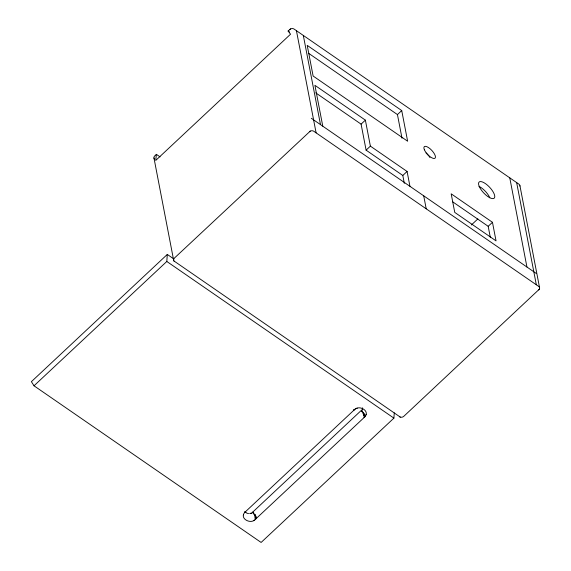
<?xml version="1.0" encoding="UTF-8"?>
<svg xmlns="http://www.w3.org/2000/svg" width="571" height="571" viewBox="0 0 571 571"><rect width="100%" height="100%" fill="white"/><g stroke="black" fill="none" stroke-linecap="round" stroke-linejoin="round"><path stroke-width="0.86" d="M255.137 519.56L364.241 417.422C371.257 411.184 358.674 403.918 353.849 410.249L245.359 511.823C237.986 518.454 252.125 525.713 256.151 518.275L255.715 518.596L256.094 517.519L255.194 518.125L255.986 517.04L255.216 517.868M255.551 519.196L255.558 517.019L254.894 515.649L255.722 516.034L255.58 517.297M364.155 417.158L364.641 416.131L363.798 413.682L363.72 414.91L364.484 415.331L364.12 415.902L365.026 415.295L364.155 417.158L365.026 415.295L364.112 415.709L365.005 415.231C363.427 416.673 364.912 414.111 363.72 414.91L363.934 413.932L363.242 413.889L363.206 412.655L363.677 413.433L363.32 413.889M364.84 416.844L364.783 416.909C363.991 417.679 365.155 414.517 363.934 413.932L363.242 413.889L363.377 412.919M255.201 515.121L254.773 515.399L254.302 514.621L255.223 515.028L255.03 515.899L255.722 516.034L255.294 518.268L256.079 517.69M256.015 517.726C254.273 518.832 256.6 516.983 255.437 516.855L255.223 515.028L254.473 514.885M167.289 254.438L31.391 381.678L34.017 385.796L166.803 261.468L167.289 254.438L173.884 258.984M34.017 385.796L261.118 542.45L393.904 418.122L394.268 412.847M363.72 414.91L363.963 414.289M160.044 156.875L156.383 154.348L155.719 160.451L290.546 34.21L288.098 31.027L290.575 28.928A3.162 2.527 -10.9 0 1 294.136 29.1L518.939 184.169A3.162 2.527 -10.9 0 1 519.931 186.096M255.951 517.826L255.565 519.153M255.194 517.961C256.179 516.605 255.608 516.726 255.187 518.054M364.455 416.423L365.026 415.374M252.817 512.03L253.952 514.1L252.589 512.223L361.165 410.52L361.493 410.256L361.971 411.677L362.856 412.134L361.443 410.313M256.151 518.275C255.087 520.131 256.586 517.283 255.216 518.19M362.606 407.822L362.2 409.657L362.328 408.929M363.934 413.932L364.262 415.595M364.798 415.146C363.313 415.724 365.426 414.853 364.484 415.331M253.717 513.029L253.781 513.836L252.974 512.787L253.717 513.029L253.388 513.315M364.341 414.889L364.141 415.538M255.351 518.282L256.022 517.847M364.02 414.803L363.927 414.66M364.648 415.203L364.726 415.167M255.894 517.112L255.437 516.855M255.744 518.447L255.844 518.14M356.796 408.372L357.282 408.229M366.097 414.789L366.204 414.389M364.648 416.48L365.019 415.46M255.494 518.261L255.694 517.897L255.415 518.282M354.013 409.971L354.391 409.742M539.367 289.162L403.847 416.273A3.162 2.527 -10.9 0 1 400.321 417.123L173.948 260.961A3.162 2.527 -10.9 0 1 174.455 258.042L310.253 131.116A3.162 2.527 -10.9 0 1 313.814 131.287L538.617 286.356A3.162 2.527 -10.9 0 1 539.367 289.162L538.774 289.947M254.309 520.138L253.824 520.395M244.823 512.337L245.359 511.823L244.966 511.687L245.145 512.016M255.986 517.04L255.251 517.769M363.242 413.889L363.441 413.333M361.878 410.82L361.971 411.677L362.292 411.341L361.379 410.363M156.383 154.348L154.777 155.854A3.162 2.527 -10.9 0 0 154.27 158.774L154.563 159.131M404.318 183.341L402.805 175.468L366.104 150.152L361.093 124.143L365.376 120.131L314.906 85.315L322.779 126.191M401.998 138.225L397.445 114.578L401.727 110.567L307.219 45.373L313.122 76.029L407.63 141.223L401.727 110.567M366.104 150.152L370.386 146.14L365.376 120.131M402.805 175.468L407.087 171.457L370.386 146.14M471.375 224.974L477.863 218.9M490.296 237.286L488.184 226.309L492.466 222.297L451.176 193.819L454.752 212.398L496.042 240.876L492.466 222.297M364.997 415.552L364.212 416.373L364.962 415.652M255.722 516.034L255.258 516.384L255.301 517.669M255.223 515.028L254.752 515.099M289.704 29.521L290.575 28.928M309.382 131.708L310.253 131.116M255.744 516.933L255.501 517.376L255.351 516.591M249.648 513.579L251.79 513.036L250.969 513.193M361.971 411.677L362.685 411.869L362.292 411.341M355.298 409.107L355.783 408.85M243.396 514.856L243.503 514.45M255.53 516.384L255.03 515.899M248.571 513.615L246.793 513.158L245.109 511.545M399.407 416.702L400.321 417.123M364.248 415.303L364.219 414.66M288.098 31.027L289.561 32.033M308.797 53.424L397.445 114.578M315.742 92.859L361.093 124.143M452.689 201.827L488.184 226.309M311.309 118.283L536.112 273.352M166.803 261.468L393.904 418.122M173.948 260.961L174.605 261.625M353.77 409.478L354.049 410.049M519.917 185.654L539.595 287.841M516.648 182.592L536.326 284.779M509.767 177.838L526.94 267.021M423.711 195.817L426.216 208.822M407.087 171.457L409.949 186.324M303.315 35.431L320.488 124.606M296.428 30.677L316.106 132.865M153.956 157.953L173.634 260.14M426.009 152.949A7.894 2.926 46.9 0 1 428.814 155.926M429.206 156.454A7.894 2.926 46.9 0 1 429.913 157.51M479.09 186.396A11.056 4.097 46.9 0 1 489.811 197.78M424.367 149.78A7.894 2.926 46.9 0 0 434.36 158.481A7.894 2.926 46.9 0 0 430.291 148.938A7.894 2.926 46.9 0 0 424.367 149.78M479.233 186.431A11.056 4.097 46.9 0 0 493.23 198.615A11.056 4.097 46.9 0 0 487.534 185.254A11.056 4.097 46.9 0 0 479.233 186.431"/></g></svg>
